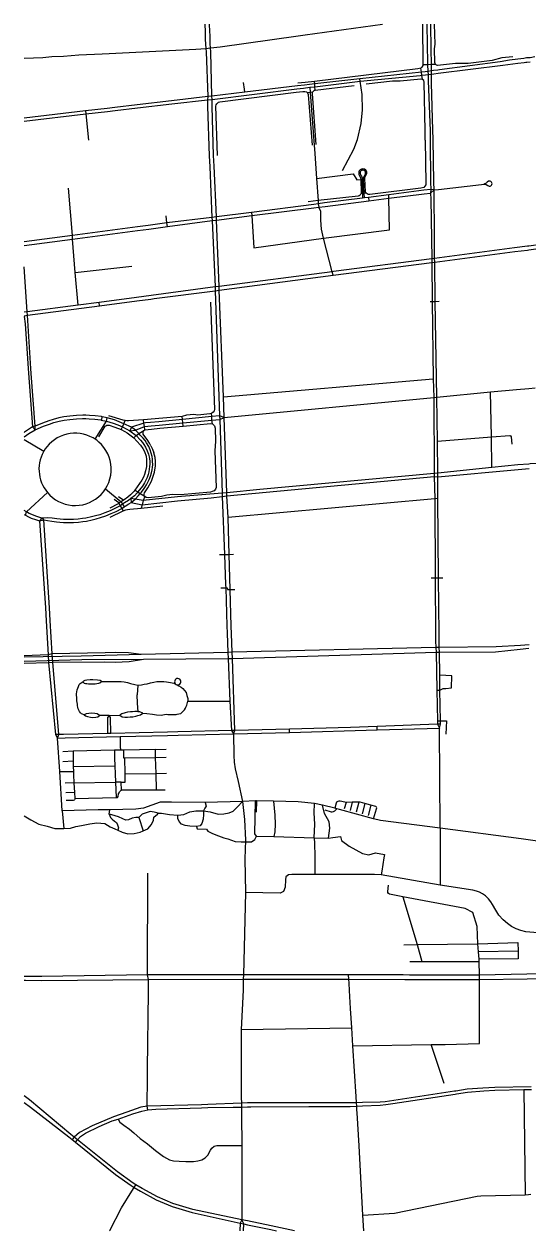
# Model space of a CAD drawing. Header units: inches. Extents: x 13438770 to 13446250, y 3670993 to 3675493.
# Drawn here: x 13438770 to 13440654, y 3670993 to 3675493 of the extents above; entities that cross this region are included whole.
import ezdxf

# ---------------------------------------------------------------- set-up
doc = ezdxf.new("R2010")
doc.units = ezdxf.units.IN
doc.header["$MEASUREMENT"] = 0

msp = doc.modelspace()

# ---------------------------------------------------------------- linework, layer by layer
for points in [[(13439444.3, 3675493.4), (13439445.3, 3675465.1), (13439445.9, 3675449.5), (13439446.3, 3675437.9), (13439446.7, 3675419.1)], [(13439464.6, 3675439.6), (13439464.1, 3675450.8), (13439463.6, 3675465.3), (13439462.4, 3675493.4)], [(13439818.8, 3675453.3), (13440108.2, 3675493.4)], [(13440256.6, 3675493.4), (13440258.7, 3675343.4), (13440257.8, 3675338.5), (13440254.6, 3675333.2), (13440250.6, 3675328.8), (13440239.8, 3675326.3), (13439854, 3675279.9), (13439819.1, 3675275.7)], [(13440273.4, 3675493.4), (13440274.7, 3675415.7)], [(13440289.3, 3675398.4), (13440287.9, 3675493.4)], [(13440594.2, 3675371.3), (13440553.4, 3675368.2), (13440517.2, 3675358), (13440427.1, 3675346.7), (13440380.8, 3675346.5), (13440313.3, 3675339.1), (13440308.9, 3675340.2), (13440305.6, 3675343.5), (13440304, 3675346.9), (13440303.7, 3675350.7), (13440301.8, 3675401.8), (13440304.5, 3675419), (13440302.2, 3675493.4)], [(13439086.9, 3675383.9), (13439410.6, 3675400.6), (13439448.1, 3675402.5), (13439466.2, 3675404.7), (13439501.6, 3675409.3), (13439792.5, 3675449.6)], [(13439446.7, 3675419.1), (13439448.1, 3675402.5), (13439449, 3675390.2), (13439455.2, 3675223.3)], [(13439465, 3675420.3), (13439464.6, 3675439.6)], [(13439471.3, 3675225.1), (13439467.2, 3675390.7), (13439466.2, 3675404.7), (13439465, 3675420.3)], [(13439792.5, 3675449.6), (13439818.8, 3675453.3)], [(13440274.7, 3675415.7), (13440275.5, 3675349.3), (13440275.5, 3675343.4), (13440277.4, 3675317.2)], [(13438769.9, 3675366.4), (13438840.2, 3675369.4), (13438873.8, 3675372.3), (13438917.1, 3675373.8), (13438974.4, 3675378.5), (13439061.1, 3675382.5)], [(13439061.1, 3675382.5), (13439086.9, 3675383.9)], [(13440290.2, 3675318.9), (13440290.1, 3675343.5), (13440289.3, 3675398.4)], [(13440676.4, 3675371), (13440658.7, 3675368.2), (13440645.2, 3675367.1), (13440634.9, 3675365.6)], [(13440257.2, 3675287), (13440254.7, 3675302.9), (13440252.9, 3675314.3), (13440250.6, 3675328.8)], [(13440258.7, 3675343.4), (13440264.8, 3675343.4), (13440275.5, 3675343.4), (13440290.1, 3675343.5), (13440298.2, 3675343.5), (13440305.6, 3675343.5)], [(13440278.4, 3675305.4), (13440290.4, 3675307), (13440299, 3675308.6), (13440316, 3675310.6), (13440557.5, 3675340.8), (13440612.6, 3675348.1)], [(13440612.6, 3675363), (13440582.3, 3675358.6), (13440547.1, 3675352.9), (13440320.2, 3675322.7), (13440314.3, 3675322.2), (13440298.6, 3675320.1), (13440290.2, 3675318.9)], [(13440634.9, 3675365.6), (13440612.6, 3675363)], [(13440612.6, 3675348.1), (13440637.2, 3675350.4)], [(13440637.2, 3675350.4), (13440642.8, 3675351.2), (13440647, 3675352), (13440658.6, 3675353.3)], [(13439813.5, 3675254.5), (13439836.8, 3675257.7), (13439855.8, 3675260), (13440024.3, 3675280.3), (13440248.7, 3675302.3), (13440254.7, 3675302.9), (13440268.2, 3675304.3), (13440278.4, 3675305.4)], [(13440290.2, 3675318.9), (13440277.4, 3675317.2), (13440266.9, 3675316.1), (13440252.9, 3675314.3), (13440023, 3675290), (13439854.9, 3675270.4), (13439835.3, 3675268.1), (13439816.3, 3675265.9)], [(13439857, 3675247), (13439855.8, 3675260), (13439854.9, 3675270.4), (13439854, 3675279.9)], [(13440013.9, 3675063.6), (13440028.5, 3675122.9), (13440033.3, 3675173.7), (13440032.1, 3675231), (13440024.3, 3675280.3), (13440023, 3675290)], [(13440267.1, 3675095.4), (13440263.6, 3675277.3), (13440261.6, 3675283.7), (13440257.2, 3675287), (13440250.7, 3675287.9), (13440173.9, 3675280.1), (13440144.9, 3675280.7), (13440047.4, 3675269.2)], [(13440277.4, 3675317.2), (13440278.4, 3675305.4)], [(13440278.4, 3675305.4), (13440278.9, 3675282), (13440285.2, 3675096.1)], [(13440296.2, 3675097.6), (13440291.1, 3675273.7), (13440290.8, 3675282.5), (13440290.4, 3675307), (13440290.2, 3675318.9)], [(13439594, 3675239.2), (13439471.3, 3675225.1)], [(13439471.6, 3675212.8), (13439787.5, 3675251.5)], [(13439491.9, 3675003.2), (13439486.2, 3675186.9), (13439487.5, 3675192.7), (13439489.8, 3675196.3), (13439492.8, 3675199.6), (13439496.1, 3675202.2), (13439500.3, 3675203.8), (13439785.2, 3675239.3)], [(13439594, 3675239.2), (13439592.4, 3675251.1), (13439589.3, 3675275.9)], [(13439790, 3675263.2), (13439594, 3675239.2)], [(13439785.2, 3675239.3), (13439810.4, 3675241.8)], [(13439787.5, 3675251.5), (13439813.5, 3675254.5)], [(13439816.3, 3675265.9), (13439790, 3675263.2)], [(13439819.1, 3675275.7), (13439792.2, 3675272.9)], [(13439810.4, 3675241.8), (13439818.2, 3675242), (13439824, 3675240.3), (13439827.7, 3675237.3), (13439830.3, 3675230.8), (13439844.9, 3675042.4)], [(13439846.6, 3675239.1), (13439838.2, 3675238.3), (13439827.7, 3675237.3)], [(13439836.8, 3675257.7), (13439838.2, 3675238.3), (13439852.6, 3675042.5)], [(13439860.6, 3675043.9), (13439845.9, 3675233.9), (13439846.6, 3675239.1), (13439849.7, 3675243.9), (13439854.2, 3675246.7), (13439857, 3675247), (13440002.1, 3675264)], [(13439455.2, 3675223.3), (13439320.2, 3675207), (13439191.5, 3675192.3), (13439108.6, 3675182.8)], [(13439109.6, 3675171.2), (13439192.7, 3675181.2), (13439321.5, 3675196), (13439454.1, 3675211.1)], [(13439455.2, 3675223.3), (13439454.1, 3675211.1)], [(13439454.1, 3675211.1), (13439471.6, 3675212.8)], [(13439454.1, 3675211.1), (13439454.9, 3675186.5), (13439461, 3675002.2)], [(13439471.3, 3675225.1), (13439455.2, 3675223.3)], [(13439471.6, 3675212.8), (13439471.3, 3675225.1)], [(13439477.3, 3675003.3), (13439472.3, 3675186.4), (13439471.6, 3675212.8)], [(13439080.4, 3675179.2), (13438998.5, 3675170), (13438770, 3675143.1)], [(13438770, 3675131.8), (13438999.8, 3675159), (13439081.6, 3675167.6)], [(13438998.5, 3675170), (13438999.8, 3675159), (13439010.2, 3675060.7)], [(13439108.6, 3675182.8), (13439080.4, 3675179.2)], [(13439081.6, 3675167.6), (13439109.6, 3675171.2)], [(13440297, 3675064.3), (13440296.2, 3675097.6)], [(13440267.4, 3675060.7), (13440269.7, 3674899.5), (13440269.5, 3674894.2), (13440266.3, 3674888.8), (13440262.3, 3674884.5), (13440251.4, 3674881.9), (13440060.6, 3674857.7), (13440054.1, 3674858.4), (13440050, 3674860.2), (13440046.5, 3674863.6), (13440043.9, 3674868.2), (13440041.5, 3674918.3), (13440042.4, 3674922.8), (13440047.4, 3674931.6), (13440049, 3674936.5), (13440049.2, 3674941.8), (13440048.5, 3674945.1), (13440045.7, 3674949.2), (13440040.1, 3674952.5), (13440035, 3674953.4), (13440029.6, 3674952.8), (13440024.6, 3674950.2), (13440021.2, 3674946.7), (13440019.4, 3674942.8), (13440019, 3674938), (13440019.7, 3674932.4), (13440021.9, 3674928.2), (13440024.6, 3674924.3), (13440025.7, 3674920.3), (13440026.8, 3674914), (13440028.5, 3674865.5), (13440027.3, 3674861), (13440024.3, 3674856.1), (13440021, 3674853.6), (13440017.2, 3674852.4), (13439867.3, 3674835.7), (13439830.7, 3674831.3)], [(13440000.2, 3675027.6), (13440013.9, 3675063.6)], [(13440267.4, 3675060.7), (13440267.1, 3675095.4)], [(13440285.2, 3675096.1), (13440285.5, 3675063.1)], [(13440285.5, 3675063.1), (13440287.2, 3674903.6), (13440287.9, 3674876.6), (13440287.5, 3674863.1), (13440288, 3674841.2), (13440291.5, 3674617.9)], [(13440302.6, 3674605.8), (13440302.5, 3674619.4), (13440301.4, 3674729.1), (13440300.5, 3674842.8), (13440300.3, 3674874.9), (13440299.7, 3674903.8), (13440297, 3675064.3)], [(13439852.6, 3675042.5), (13439854.8, 3675010.6)], [(13439854.8, 3675010.6), (13439861.7, 3674917.3), (13439867.3, 3674835.7), (13439868.2, 3674823.6), (13439869.7, 3674810.5)], [(13439959, 3674947.3), (13440000.2, 3675027.6)], [(13439461, 3675002.2), (13439463, 3674961)], [(13439479.2, 3674964), (13439477.3, 3675003.3)], [(13439543.4, 3673248.1), (13439539.3, 3673384.9), (13439535.4, 3673516.2), (13439531.3, 3673653.1), (13439526.7, 3673733.8), (13439526.3, 3673745.9), (13439516.9, 3674026.7), (13439514.2, 3674103.2), (13439497.5, 3674501.3), (13439497.5, 3674515.3), (13439488.4, 3674762.8), (13439488.2, 3674774.9), (13439479.2, 3674964)], [(13439463, 3674961), (13439471.1, 3674772.7), (13439471.8, 3674760.5), (13439482.7, 3674513.7), (13439483.3, 3674499.4), (13439499.6, 3674032.7), (13439500, 3674019.3)], [(13439861.7, 3674917.3), (13439998.2, 3674935.4), (13440011.4, 3674912.5), (13440026.8, 3674914), (13440032.1, 3674914.5)], [(13440040.6, 3674845.4), (13440039.7, 3674862.6), (13440037.3, 3674915.1), (13440037.3, 3674920.4), (13440038.1, 3674923.4), (13440039.7, 3674926.2), (13440041.6, 3674929.3), (13440043.3, 3674932.3), (13440044.4, 3674935), (13440044.7, 3674937.5), (13440044.6, 3674939.5), (13440044.3, 3674941.5), (13440043.7, 3674943.3), (13440042.7, 3674945.1), (13440041.3, 3674946.6), (13440039.5, 3674947.7), (13440037.5, 3674948.4), (13440035.2, 3674948.6), (13440032.4, 3674948.5), (13440030.2, 3674948.1), (13440028.5, 3674947.2), (13440026.8, 3674945.6), (13440025.3, 3674943.9), (13440024.3, 3674941.8), (13440023.9, 3674939.4), (13440024.1, 3674936.8), (13440024.6, 3674934.7), (13440025.9, 3674932.4), (13440027.7, 3674929.6), (13440029.5, 3674926.5), (13440031, 3674923.8), (13440031.9, 3674920.1), (13440032.1, 3674914.5), (13440033.6, 3674861.8), (13440033.7, 3674844.5)], [(13438971.4, 3674445.4), (13438960, 3674567.3), (13438950.9, 3674691.7), (13438950, 3674705.4), (13438936.2, 3674881.5)], [(13440300.3, 3674874.9), (13440287.9, 3674876.6), (13440261.8, 3674874), (13440132, 3674856.9), (13440055, 3674847.2), (13440040.6, 3674845.4), (13440033.7, 3674844.5), (13439891.2, 3674826.5), (13439868.2, 3674823.6), (13439851.2, 3674821.3), (13439619.3, 3674791.1), (13439488.2, 3674774.9)], [(13439488.4, 3674762.8), (13439620.2, 3674779.2), (13439851.6, 3674808.2), (13439869.7, 3674810.5), (13439893.3, 3674813.5), (13440056.8, 3674834.5), (13440132, 3674844.2), (13440263.1, 3674860.1), (13440287.5, 3674863.1), (13440300.3, 3674874.9)], [(13440300.3, 3674874.9), (13440316.8, 3674876.8), (13440477.9, 3674895.1), (13440486.7, 3674896.1)], [(13440486.7, 3674896.1), (13440495.2, 3674895.2), (13440501.5, 3674891.1), (13440506.3, 3674889), (13440509.5, 3674889.3), (13440512.4, 3674890.5), (13440514.8, 3674892.6), (13440516.4, 3674895.4), (13440516.9, 3674898.6), (13440516.4, 3674901.7), (13440514.9, 3674904.5), (13440512.6, 3674906.7), (13440509.8, 3674908), (13440506.6, 3674908.3), (13440503.6, 3674907.5), (13440498.7, 3674904), (13440494.4, 3674900), (13440486.7, 3674896.1)], [(13439619.3, 3674791.1), (13439620.2, 3674779.2), (13439627.5, 3674659.8), (13439887.1, 3674694.7), (13440134.2, 3674725.8), (13440132, 3674844.2), (13440132, 3674856.9)], [(13440046.5, 3674863.6), (13440039.7, 3674862.6), (13440033.6, 3674861.8), (13440027.3, 3674861)], [(13440055, 3674847.2), (13440056.8, 3674834.5)], [(13439923.2, 3674557.2), (13439919.8, 3674570.3), (13439887.1, 3674694.7), (13439879.9, 3674729), (13439877.8, 3674761.8), (13439878, 3674795.1), (13439869.7, 3674810.5)], [(13439193.1, 3674737.9), (13438950, 3674705.4), (13438770, 3674681.3)], [(13439232.9, 3674743), (13439193.1, 3674737.9)], [(13439488.2, 3674774.9), (13439471.1, 3674772.7), (13439303.3, 3674751.9), (13439232.9, 3674743)], [(13439235.1, 3674729.2), (13439304.8, 3674738.2), (13439471.8, 3674760.5), (13439488.4, 3674762.8)], [(13439304.8, 3674738.2), (13439303.3, 3674751.9), (13439300.3, 3674778.1)], [(13438770, 3674667.3), (13438950.9, 3674691.7), (13439193.7, 3674723.8)], [(13439193.7, 3674723.8), (13439235.1, 3674729.2)], [(13441133.6, 3674723.1), (13441123, 3674721.9), (13441105.2, 3674719.8), (13440853.8, 3674689.7), (13440715.7, 3674673.2), (13440688.1, 3674670), (13440671.1, 3674667.6), (13440653.6, 3674665.3), (13440649.1, 3674664.8)], [(13440649.5, 3674651), (13440654.3, 3674651.9), (13440671.3, 3674654.2), (13440688.4, 3674656.6), (13440715.9, 3674659.8), (13440854.9, 3674676.4), (13441098.1, 3674705.4), (13441105.6, 3674706.3), (13441124.3, 3674708.5), (13441133.7, 3674709.7), (13441146.5, 3674711.2)], [(13440600.5, 3674659.3), (13440302.5, 3674619.4), (13440291.5, 3674617.9)], [(13440649.1, 3674664.8), (13440600.5, 3674659.3)], [(13440601.4, 3674645.8), (13440649.5, 3674651)], [(13439243.4, 3674468.3), (13439255, 3674469.8), (13439483.3, 3674499.4), (13439497.5, 3674501.3), (13439923.2, 3674557.2), (13440291.9, 3674604.6), (13440302.6, 3674605.8)], [(13440291.5, 3674617.9), (13439924.4, 3674570.9), (13439919.8, 3674570.3), (13439497.5, 3674515.3), (13439482.7, 3674513.7), (13439243.7, 3674481.4)], [(13440291.5, 3674617.9), (13440291.9, 3674604.6), (13440293.7, 3674459), (13440297.1, 3674170.9), (13440298.9, 3674100.8)], [(13440302.6, 3674605.8), (13440601.4, 3674645.8)], [(13440310.9, 3674101.9), (13440305, 3674459.5), (13440302.6, 3674605.8)], [(13438795.6, 3674208.6), (13438783, 3674407.6), (13438781.8, 3674420.8), (13438770, 3674588.2)], [(13438960, 3674567.3), (13439171.5, 3674590.7)], [(13439189.1, 3674474.3), (13439049.9, 3674455.8), (13438971.4, 3674445.4), (13438781.8, 3674420.8), (13438770, 3674419)], [(13439243.7, 3674481.4), (13439189.1, 3674474.3)], [(13439190.9, 3674461.4), (13439243.4, 3674468.3)], [(13438770, 3674405.5), (13438783, 3674407.6), (13439051.7, 3674443.1), (13439190.9, 3674461.4)], [(13439051.7, 3674443.1), (13439049.9, 3674455.8)], [(13439465.9, 3674456.1), (13439480.7, 3674056.4), (13439479.3, 3674051.1), (13439475.2, 3674045.8), (13439469, 3674041.9), (13439463.5, 3674040.2), (13439418.1, 3674035.3), (13439404.1, 3674037.6), (13439376.1, 3674035.1), (13439359.5, 3674030.6), (13439215.8, 3674018.2), (13439160.1, 3674014.2), (13439153.5, 3674014.2), (13439146.9, 3674015.5), (13439140.2, 3674017.1), (13439085.6, 3674032.6)], [(13440285.3, 3674458.6), (13440293.7, 3674459), (13440305, 3674459.5), (13440319.8, 3674460.2)], [(13438770, 3674402.6), (13438773.9, 3674376.2), (13438784.8, 3674208.7)], [(13438784.8, 3674208.7), (13438786.2, 3674192.1)], [(13438796.6, 3674190.9), (13438795.6, 3674208.6)], [(13438786.2, 3674192.1), (13438800.8, 3673991.5)], [(13438811.7, 3673994.7), (13438796.6, 3674190.9)], [(13439514.2, 3674103.2), (13440297.1, 3674170.9)], [(13440310.9, 3674101.9), (13440510.8, 3674121.6), (13440607.7, 3674130.3)], [(13440515.7, 3673839.6), (13440514.5, 3673954.7), (13440510.8, 3674121.6)], [(13440607.7, 3674130.3), (13440653.7, 3674134.7)], [(13440653.7, 3674134.7), (13440678, 3674136.6)], [(13439516.9, 3674026.7), (13440298.9, 3674100.8)], [(13440298.9, 3674100.8), (13440310.9, 3674101.9)], [(13440298.9, 3674100.8), (13440300.3, 3673817.9), (13440300.3, 3673807)], [(13440314, 3673819.4), (13440313.3, 3673937.8), (13440310.9, 3674101.9)], [(13438811.4, 3673980.1), (13438842.1, 3673993.9), (13438864.6, 3674001.9), (13438881.3, 3674007.3), (13438901.1, 3674012.4), (13438919.5, 3674016.4), (13438941, 3674019.5), (13438965.3, 3674021.7), (13438988.5, 3674022.8), (13439000.2, 3674022.7), (13439012.5, 3674022), (13439033.7, 3674020.2), (13439056.1, 3674017.4), (13439058, 3674017), (13439077, 3674012.8), (13439102.5, 3674005.2), (13439120.4, 3673998.8), (13439128.8, 3673995.2), (13439136.7, 3673991.8), (13439164.8, 3673976.3)], [(13439170.7, 3673990.2), (13439141.7, 3674003.2), (13439134, 3674006.7), (13439125.3, 3674010.6), (13439106.8, 3674017.2), (13439080.3, 3674025.1), (13439061, 3674029.4), (13439058.8, 3674029.9), (13439035.6, 3674032.7), (13439013.9, 3674034.5), (13439000.9, 3674035.4), (13438989.2, 3674035.4), (13438965.3, 3674034.2), (13438940.5, 3674032), (13438918.3, 3674028.8), (13438899.3, 3674024.7), (13438879, 3674019.4), (13438861.8, 3674013.9), (13438838.8, 3674005.7), (13438811.7, 3673994.7)], [(13439034.7, 3673946), (13439077, 3674012.8), (13439080.3, 3674025.1)], [(13439061, 3674029.4), (13439058, 3674017)], [(13439220.1, 3673980.5), (13439218.8, 3673992.3), (13439217.3, 3674005.8), (13439215.8, 3674018.2)], [(13439516.9, 3674026.7), (13439499.6, 3674032.7), (13439470.1, 3674029.7), (13439360.9, 3674018.9), (13439272.7, 3674010.1)], [(13439274.7, 3673997.7), (13439362.5, 3674006.1), (13439471.3, 3674016.3), (13439500, 3674019.3)], [(13439363.6, 3673994.2), (13439362.5, 3674006.1), (13439360.9, 3674018.9), (13439359.5, 3674030.6)], [(13439472.6, 3674002.8), (13439471.3, 3674016.3), (13439470.1, 3674029.7), (13439469, 3674041.9)], [(13439500, 3674019.3), (13439516.9, 3674026.7)], [(13439500, 3674019.3), (13439508.9, 3673744.7), (13439509.6, 3673731.5), (13439517.8, 3673516.1), (13439522.1, 3673402.2), (13439522.4, 3673391.7), (13439526.3, 3673250)], [(13438800.8, 3673991.5), (13438786, 3673981.7), (13438771.3, 3673971.7), (13438770, 3673970.7)], [(13438770, 3673955), (13438787.3, 3673966.8), (13438811.4, 3673980.1)], [(13438811.7, 3673994.7), (13438800.8, 3673991.5)], [(13438800.8, 3673991.5), (13438811.4, 3673980.1)], [(13438811.4, 3673980.1), (13438811.7, 3673994.7)], [(13439048.7, 3673954.1), (13439072.4, 3673993.6), (13439075.3, 3673995.8), (13439078.6, 3673997.5), (13439082.9, 3673998.2), (13439087.6, 3673997.6), (13439108.7, 3673990.2), (13439131.7, 3673981.4), (13439146.2, 3673973.8), (13439154.5, 3673968.8), (13439164, 3673962), (13439179.2, 3673950.5), (13439190.6, 3673938.6), (13439203.9, 3673923.5), (13439213, 3673911.1)], [(13439131.7, 3673981.4), (13439136.7, 3673991.8), (13439141.7, 3674003.2), (13439146.9, 3674015.5)], [(13439164.8, 3673976.3), (13439186.3, 3673979.4), (13439218.8, 3673992.3), (13439244, 3673995)], [(13439170.7, 3673990.2), (13439164.8, 3673976.3)], [(13439164.8, 3673976.3), (13439188.4, 3673959.5), (13439204.7, 3673942.2), (13439211.7, 3673933.3), (13439216.9, 3673925.7), (13439223, 3673915.8)], [(13439242.1, 3674007.4), (13439223.3, 3674006.1), (13439217.3, 3674005.8), (13439170.7, 3673990.2)], [(13439235.2, 3673918.8), (13439227.4, 3673932), (13439221.8, 3673940.2), (13439214.3, 3673949.7), (13439203.8, 3673961.2), (13439198.7, 3673966.3), (13439194.1, 3673970.8), (13439186.3, 3673979.4), (13439170.7, 3673990.2)], [(13439179.2, 3673950.5), (13439188.4, 3673959.5), (13439198.7, 3673966.3), (13439216.5, 3673977.8)], [(13439243, 3673921.2), (13439238.2, 3673931.1), (13439229.2, 3673944.7), (13439216.9, 3673960.1), (13439214.9, 3673964.7), (13439214.1, 3673969.2), (13439214.8, 3673974.1), (13439216.5, 3673977.8), (13439220.1, 3673980.5), (13439245.6, 3673983.5)], [(13439276.7, 3673986.2), (13439363.6, 3673994.2), (13439466.1, 3674003.6), (13439472.6, 3674002.8), (13439477.2, 3673998.9), (13439480.1, 3673994.9), (13439482.9, 3673986.5), (13439485, 3673937.7), (13439482.2, 3673902.8), (13439486.6, 3673765.3), (13439484.3, 3673758.7), (13439479.5, 3673753.2), (13439472.5, 3673750.5), (13439465.4, 3673748.6), (13439353.9, 3673738.4), (13439325.4, 3673738.9), (13439303.3, 3673737), (13439282.9, 3673731.8), (13439233.2, 3673726.6), (13439225.8, 3673727.7), (13439220.2, 3673731.6), (13439218.3, 3673734.6), (13439217.9, 3673740.6), (13439218.9, 3673746), (13439232.2, 3673764.3), (13439245.9, 3673789.2), (13439257.1, 3673822.7), (13439260, 3673846.3), (13439261, 3673863.5), (13439259.4, 3673876.9), (13439253.9, 3673895.3)], [(13439272.7, 3674010.1), (13439242.1, 3674007.4)], [(13439244, 3673995), (13439274.7, 3673997.7)], [(13439245.6, 3673983.5), (13439276.7, 3673986.2)], [(13438770, 3673944.5), (13438843.1, 3673900.6)], [(13438843.1, 3673900.6), (13438837.4, 3673888.4), (13438833.3, 3673878.4), (13438830.1, 3673868.1), (13438827.7, 3673857.6), (13438826.2, 3673846.9), (13438825.5, 3673836.1), (13438825.7, 3673825.3), (13438826.8, 3673814.6), (13438828.7, 3673803.9), (13438831.4, 3673793.5), (13438835, 3673783.3), (13438839.4, 3673773.4), (13438844.6, 3673763.9), (13438850.5, 3673754.9), (13438857.1, 3673746.4), (13438866.1, 3673736.6), (13438876, 3673727.8), (13438886.8, 3673720), (13438898.3, 3673713.4), (13438910.3, 3673707.8), (13438922.9, 3673703.5), (13438935.8, 3673700.5), (13438949, 3673698.7), (13438962.2, 3673698.2), (13438975.5, 3673699.1), (13438988.6, 3673701.2), (13439001.4, 3673704.6), (13439013.8, 3673709.3), (13439025.8, 3673715.2), (13439037, 3673722.2), (13439047.6, 3673730.2), (13439057.3, 3673739.3), (13439066, 3673749.3), (13439073.7, 3673760.1), (13439080.6, 3673772), (13439086.2, 3673784.6), (13439090.4, 3673797.7), (13439093.4, 3673811.1), (13439094.9, 3673824.7), (13439095.1, 3673838.5), (13439093.8, 3673852.2), (13439091.2, 3673865.7), (13439087.2, 3673878.8), (13439081.9, 3673891.5), (13439075.3, 3673903.6), (13439067.5, 3673914.9), (13439058.6, 3673925.4), (13439048.7, 3673934.9), (13439042.4, 3673940.4), (13439034.7, 3673946), (13439027.2, 3673950.2), (13439015.9, 3673956), (13439004.1, 3673960.6), (13438991.9, 3673964.2), (13438979.4, 3673966.6), (13438966.8, 3673967.8), (13438954.1, 3673967.8), (13438941.5, 3673966.6), (13438929, 3673964.2), (13438916.8, 3673960.7), (13438905, 3673956), (13438893.7, 3673950.3), (13438883, 3673943.5), (13438872.9, 3673935.8), (13438863.7, 3673927.1), (13438855.3, 3673917.6), (13438848.8, 3673909.1), (13438843.1, 3673900.6)], [(13440313.3, 3673937.8), (13440514.5, 3673954.7), (13440582.8, 3673959.4), (13440585.8, 3673958.5), (13440588.5, 3673954.7), (13440591.1, 3673926.9)], [(13439225, 3673882), (13439226.5, 3673869.7), (13439227.2, 3673856.9), (13439226.7, 3673843.4), (13439223.1, 3673827.9), (13439219.9, 3673814.5), (13439215.7, 3673803.5), (13439210, 3673793.4), (13439183.5, 3673755.7), (13439180.7, 3673752), (13439177.3, 3673748.4), (13439172.5, 3673743.6), (13439167.4, 3673738.3), (13439157.6, 3673729.6)], [(13439234.5, 3673889.6), (13439236.9, 3673879.3), (13439238.3, 3673871.9), (13439238.9, 3673863.9), (13439239, 3673853), (13439238.4, 3673843.2), (13439237.3, 3673834.3), (13439235.3, 3673824.2), (13439232.9, 3673813.6), (13439229.1, 3673802.7), (13439224.9, 3673792.9), (13439219.6, 3673783), (13439212, 3673770.7), (13439194.7, 3673748.7), (13439191.4, 3673745.4), (13439181.7, 3673734.9), (13439168.3, 3673724.4)], [(13439169.9, 3673710), (13439184.7, 3673721.8), (13439196.8, 3673735.5), (13439203.8, 3673742.8), (13439207.8, 3673747.6), (13439218.5, 3673762.1), (13439226.5, 3673775.1), (13439232.1, 3673785.5), (13439236.8, 3673795.7), (13439241.8, 3673808.2), (13439245.7, 3673820.4), (13439247.6, 3673831.7), (13439249.2, 3673841), (13439249.9, 3673850.3), (13439249.7, 3673863.9), (13439249.6, 3673871.1), (13439248.1, 3673880.7), (13439244.8, 3673893.7)], [(13439213, 3673911.1), (13439219.1, 3673899.3), (13439225, 3673882)], [(13439223, 3673915.8), (13439229.4, 3673902.1), (13439234.5, 3673889.6)], [(13439244.8, 3673893.7), (13439240.5, 3673906.3), (13439235.2, 3673918.8)], [(13439243, 3673921.2), (13439249, 3673908.3), (13439253.9, 3673895.3)], [(13441161.3, 3673899.4), (13441148.9, 3673897.9), (13441121.9, 3673895.4), (13440724.1, 3673859.2), (13440699.1, 3673857.1), (13440682.3, 3673855.2), (13440659.3, 3673853.1), (13440654.1, 3673852.6)], [(13440613.1, 3673849.4), (13440515.7, 3673839.6), (13440314, 3673819.4)], [(13440654.1, 3673852.6), (13440613.1, 3673849.4)], [(13440314, 3673819.4), (13440300.3, 3673817.9), (13439649.4, 3673757.6), (13439526.3, 3673745.9), (13439508.9, 3673744.7), (13439342.3, 3673730.8), (13439214.6, 3673716.6), (13439184.7, 3673721.8), (13439168.3, 3673724.4)], [(13439526.7, 3673733.8), (13440300.3, 3673807)], [(13440300.3, 3673807), (13440314.6, 3673805.4), (13440613.9, 3673832.8)], [(13440300.3, 3673807), (13440303, 3673723.1), (13440304.6, 3673428.5), (13440305.7, 3673219.6)], [(13440319.1, 3673219.7), (13440317, 3673428.4), (13440314.1, 3673724.1), (13440314.6, 3673805.4), (13440314, 3673819.4)], [(13440613.9, 3673832.8), (13440655.2, 3673835.9)], [(13438775.6, 3673662), (13438778.9, 3673674.3), (13438857.1, 3673746.4)], [(13439073.7, 3673760.1), (13439131.7, 3673712.3), (13439137.8, 3673702.7), (13439143.5, 3673692.9)], [(13439183.5, 3673755.7), (13439194.7, 3673748.7), (13439203.8, 3673742.8), (13439218.3, 3673734.6)], [(13439145.3, 3673707.7), (13439137.8, 3673702.7), (13439129, 3673697.1), (13439108.6, 3673686.6), (13439091, 3673678.8), (13439071.6, 3673670.7), (13439052.1, 3673663.8), (13439036.2, 3673659.3), (13439021.8, 3673655.6), (13439000.7, 3673651.5), (13438988, 3673649.4), (13438971.6, 3673647.5), (13438954.1, 3673646.3), (13438934.6, 3673645.8), (13438917.4, 3673646.4), (13438904.1, 3673647.4), (13438892.3, 3673648.4), (13438874.9, 3673650.7), (13438858.5, 3673652.9), (13438836.5, 3673651.3)], [(13439106.7, 3673722.3), (13439123.1, 3673710.1), (13439123.6, 3673707), (13439122.6, 3673705.6), (13439120.9, 3673704.3), (13439090.2, 3673688.3)], [(13439143.3, 3673719.6), (13439142, 3673718.9), (13439140.5, 3673718.7), (13439138, 3673719.4), (13439121.8, 3673730.6)], [(13439140.5, 3673718.7), (13439131.7, 3673712.3), (13439123.6, 3673707)], [(13439123.6, 3673707), (13439129, 3673697.1), (13439134.4, 3673687.2), (13439139.6, 3673677.9)], [(13439157.6, 3673729.6), (13439143.3, 3673719.6)], [(13439159.7, 3673717.4), (13439145.3, 3673707.7)], [(13439147.6, 3673695.4), (13439161.5, 3673704.2)], [(13439168.3, 3673724.4), (13439159.7, 3673717.4)], [(13439161.5, 3673704.2), (13439169.9, 3673710)], [(13439168.3, 3673724.4), (13439169.9, 3673710)], [(13439169.9, 3673710), (13439210.2, 3673701.4), (13439342.8, 3673715.4), (13439468.6, 3673727.5), (13439509.6, 3673731.5), (13439526.7, 3673733.8)], [(13439220.2, 3673731.6), (13439214.6, 3673716.6), (13439210.2, 3673701.4), (13439206.4, 3673688.4)], [(13440314.1, 3673724.1), (13440303, 3673723.1), (13439531.3, 3673653.1)], [(13438836.5, 3673651.3), (13438813.9, 3673658.9), (13438799.1, 3673664.5), (13438789, 3673669), (13438778.9, 3673674.3), (13438770, 3673679.1)], [(13438770, 3673665), (13438775.6, 3673662), (13438786.1, 3673656.5), (13438796.8, 3673651.7), (13438812.1, 3673645.9), (13438827.8, 3673640.8)], [(13438827.8, 3673640.8), (13438843.7, 3673644.3), (13438856.8, 3673641.9), (13438873.4, 3673639.7), (13438891, 3673637.4), (13438903.2, 3673636.3), (13438916.8, 3673635.3), (13438934.5, 3673634.6), (13438954.6, 3673635.2), (13438972.6, 3673636.4), (13438989.5, 3673638.4), (13439002.7, 3673640.5), (13439024.2, 3673644.7), (13439039.1, 3673648.5), (13439055.5, 3673653.2), (13439075.6, 3673660.3), (13439095.4, 3673668.5), (13439113.4, 3673676.5), (13439134.4, 3673687.2), (13439143.5, 3673692.9), (13439147.6, 3673695.4)], [(13439091.1, 3673655.3), (13439139.6, 3673677.9), (13439149.8, 3673681.8)], [(13439149.8, 3673681.8), (13439155.4, 3673683.4), (13439164.3, 3673684.4)], [(13439164.3, 3673684.4), (13439206.4, 3673688.4), (13439288.2, 3673696.8)], [(13438836.5, 3673651.3), (13438827.8, 3673640.8)], [(13438827.8, 3673640.8), (13438850, 3673317.1)], [(13438864.2, 3673316.4), (13438843.7, 3673644.3), (13438836.5, 3673651.3)], [(13439499.1, 3673515.9), (13439517.8, 3673516.1), (13439535.4, 3673516.2), (13439552.1, 3673516.3)], [(13439504.3, 3673391.4), (13439522.4, 3673391.7), (13439528.5, 3673391.8), (13439528.6, 3673384.7), (13439539.3, 3673384.9), (13439556.7, 3673385.2)], [(13440289.1, 3673428.6), (13440304.6, 3673428.5), (13440317, 3673428.4), (13440332.9, 3673428.3)], [(13438850, 3673317.1), (13438852.9, 3673268.8)], [(13438866.8, 3673269.5), (13438864.2, 3673316.4)], [(13438852.9, 3673268.8), (13438860.1, 3673141.1)], [(13438876.8, 3673113.6), (13438874.6, 3673145), (13438866.8, 3673269.5)], [(13439526.3, 3673250), (13439527.5, 3673222.2)], [(13439527.5, 3673222.2), (13439530.1, 3673150.5)], [(13439544.1, 3673219.9), (13439543.4, 3673248.1)], [(13439546.5, 3673151), (13439544.1, 3673219.9)], [(13440305.7, 3673219.6), (13440306, 3673193.1)], [(13440319.7, 3673193.5), (13440319.1, 3673219.7)], [(13439531.3, 3673127.6), (13439547.7, 3673127.8), (13440307.7, 3673151.9), (13440320.1, 3673152), (13440529.2, 3673153), (13440621.6, 3673163.2)], [(13440622.7, 3673176.2), (13440532.4, 3673171.7), (13440319.8, 3673169), (13440307.2, 3673168.7), (13439546.5, 3673151)], [(13440306, 3673193.1), (13440307.2, 3673168.7), (13440307.7, 3673151.9)], [(13440320.1, 3673152), (13440319.8, 3673169), (13440319.7, 3673193.5)], [(13440621.6, 3673163.2), (13440654.6, 3673166.1)], [(13440654.8, 3673178.8), (13440622.7, 3673176.2)], [(13438860.1, 3673141.1), (13438770, 3673138.1)], [(13438983.5, 3673136.4), (13438770, 3673132.8)], [(13438770, 3673117.8), (13438985.1, 3673124)], [(13439072.8, 3673149.5), (13438874.6, 3673145), (13438860.1, 3673141.1)], [(13438860.1, 3673141.1), (13438861.6, 3673113)], [(13439207, 3673142.8), (13438983.5, 3673136.4)], [(13438985.1, 3673124), (13439215.7, 3673125.5)], [(13439109.3, 3673150.1), (13439072.8, 3673149.5)], [(13439530.1, 3673150.5), (13439207, 3673142.8), (13439159.8, 3673149.3), (13439109.3, 3673150.1)], [(13439109.8, 3673114.5), (13439162.1, 3673116), (13439215.7, 3673125.5), (13439531.3, 3673127.6)], [(13439546.5, 3673151), (13439530.1, 3673150.5)], [(13439530.1, 3673150.5), (13439531.3, 3673127.6)], [(13439531.3, 3673127.6), (13439538.5, 3672968.2), (13439543.8, 3672859)], [(13439551.2, 3672846.4), (13439556.8, 3672859.1), (13439547.7, 3673127.8), (13439546.5, 3673151)], [(13440307.7, 3673151.9), (13440310.8, 3673009.6)], [(13440321.5, 3673065.3), (13440320.1, 3673152)], [(13438770, 3673110.4), (13438861.6, 3673113), (13438876.8, 3673113.6)], [(13438861.6, 3673113), (13438886.8, 3672843.9), (13438894.9, 3672831.1)], [(13438876.8, 3673113.6), (13439071.5, 3673115.2)], [(13438899.2, 3672844.2), (13438876.8, 3673113.6)], [(13439071.5, 3673115.2), (13439109.8, 3673114.5)], [(13438994.3, 3672918.2), (13438988.3, 3672920.8), (13438984.7, 3672921.7), (13438980.9, 3672924.6), (13438976.7, 3672929.6), (13438975.1, 3672932.5), (13438973.9, 3672935.4), (13438971.9, 3672940.6), (13438970.4, 3672946.2), (13438969.7, 3672950.7), (13438968.8, 3672957.2), (13438967.4, 3672963.5), (13438967.2, 3672970.1), (13438966.5, 3672977.7), (13438966.3, 3672983.3), (13438965.9, 3672989.2), (13438966.1, 3672996.4), (13438967, 3673003.8), (13438968.5, 3673011.2), (13438970.4, 3673017.3), (13438972.6, 3673023.1), (13438975.8, 3673030.5), (13438979.6, 3673034.6), (13438983.2, 3673037.5), (13438989.2, 3673041.3)], [(13438989.2, 3673041.3), (13438994.3, 3673036), (13438999, 3673034.6), (13439004.3, 3673034.3), (13439010.3, 3673033.7), (13439020.2, 3673033), (13439027.6, 3673033.3), (13439035.3, 3673033.6), (13439041.8, 3673034.4), (13439049.1, 3673035.2), (13439053.1, 3673037.2), (13439058.6, 3673041.6), (13439053.4, 3673045.2), (13439043.5, 3673046.6), (13439027, 3673047.6), (13439016.6, 3673048.1), (13439004.2, 3673047.3), (13438997.2, 3673045.5), (13438992.2, 3673042.8), (13438989.2, 3673041.3)], [(13439058.6, 3673041.6), (13439065.7, 3673041.8)], [(13439065.7, 3673041.8), (13439105.5, 3673042.2)], [(13439105.5, 3673042.2), (13439111.3, 3673042.4), (13439122.1, 3673042.4), (13439132.7, 3673042), (13439142.9, 3673040.3), (13439155.4, 3673038.2), (13439167.4, 3673034.8), (13439182.7, 3673030.2), (13439194.5, 3673028.7), (13439208.1, 3673029.9), (13439218.6, 3673031.6), (13439228.8, 3673032.7), (13439242.1, 3673036.7), (13439254.2, 3673039.1), (13439266, 3673041.8), (13439274.7, 3673042.4), (13439282.8, 3673042.4), (13439291.9, 3673042.2), (13439301, 3673041.2), (13439308.6, 3673039.7), (13439316.4, 3673038.8), (13439328.5, 3673036.1), (13439334.4, 3673033.6), (13439337.3, 3673031.1), (13439340.8, 3673029.6), (13439348.1, 3673025.9), (13439356.5, 3673021.2), (13439362.5, 3673015.8), (13439369.3, 3673008.1), (13439374.9, 3673001), (13439377.4, 3672990.4), (13439381.1, 3672979), (13439381.4, 3672968.7)], [(13439194.5, 3673028.7), (13439192.5, 3672992.9)], [(13439332.2, 3673044.7), (13439331.7, 3673040.9), (13439332.4, 3673037), (13439334.4, 3673033.6), (13439337.3, 3673031.1), (13439340.8, 3673029.6), (13439344.7, 3673029.4), (13439348.5, 3673030.4), (13439351.8, 3673032.6), (13439354.2, 3673035.8), (13439355.4, 3673039.5), (13439355.3, 3673043.4), (13439353.9, 3673047.1), (13439351.4, 3673050.2), (13439348.1, 3673052.3), (13439344.3, 3673053.1), (13439340.3, 3673052.7), (13439336.8, 3673051), (13439334, 3673048.3), (13439332.2, 3673044.7)], [(13440322.4, 3673010), (13440321.5, 3673065.3)], [(13440344, 3673016.4), (13440365.6, 3673018), (13440366.6, 3673063), (13440321.5, 3673065.3)], [(13439193, 3672961.7), (13439192.5, 3672992.9)], [(13440310.8, 3673009.6), (13440322.4, 3673010)], [(13440310.8, 3673009.6), (13440313.2, 3672895.2), (13440313.5, 3672882.6), (13440320.3, 3672868.5)], [(13440322.4, 3673010), (13440334.6, 3673016), (13440344, 3673016.4)], [(13440323.4, 3672952.2), (13440322.4, 3673010)], [(13439195.9, 3672928.7), (13439193, 3672961.7)], [(13439337.2, 3672919), (13439340.8, 3672919.6), (13439347.5, 3672921.1), (13439354.4, 3672923.2), (13439358.7, 3672926), (13439364.3, 3672931.2), (13439369.1, 3672936.8), (13439372.4, 3672943.1), (13439373.5, 3672946.7), (13439376.9, 3672954.1), (13439381.4, 3672968.7), (13439538.5, 3672968.2)], [(13440320.3, 3672868.5), (13440324.5, 3672883), (13440324.3, 3672895.3), (13440323.4, 3672952.2)], [(13439051.8, 3672915.8), (13439042.6, 3672921), (13439034.2, 3672923.1), (13439022.6, 3672924.4), (13439011, 3672923.2), (13439001.6, 3672922), (13438994.3, 3672918.2), (13438998.8, 3672914.2), (13439007.1, 3672911.6), (13439017.3, 3672909.1), (13439026.9, 3672908.3), (13439037.8, 3672908.7), (13439044.6, 3672910.6), (13439051.8, 3672915.8)], [(13439087.7, 3672915.4), (13439051.8, 3672915.8)], [(13439094.2, 3672848.6), (13439093, 3672908.1), (13439087.7, 3672915.4), (13439080.8, 3672907.6), (13439081.6, 3672848.3)], [(13439087.7, 3672915.4), (13439127.1, 3672916.1)], [(13439127.1, 3672916.1), (13439136.3, 3672910.7), (13439145.8, 3672909.5), (13439156.3, 3672909.3), (13439166.3, 3672909.7), (13439176.2, 3672910.4), (13439187.2, 3672912.7), (13439194.8, 3672914.8), (13439204.1, 3672917.6), (13439213.2, 3672923.5), (13439202.4, 3672928.7), (13439195.9, 3672928.7), (13439193.1, 3672929.8), (13439183.7, 3672930.2), (13439175, 3672929.5), (13439166.6, 3672928.7), (13439155.7, 3672927.7), (13439146.7, 3672925.4), (13439135, 3672921.5), (13439127.1, 3672916.1)], [(13439213.2, 3672923.5), (13439227.9, 3672922.5), (13439249.2, 3672919.9), (13439263.9, 3672917.3), (13439281.9, 3672916.5), (13439300.2, 3672919.6), (13439305.9, 3672919)], [(13439305.9, 3672919), (13439337.2, 3672919)], [(13440313.2, 3672895.2), (13440324.3, 3672895.3), (13440347.2, 3672895.4), (13440344.7, 3672845.3)], [(13439304.7, 3672853.4), (13439094.2, 3672848.6), (13439081.6, 3672848.3), (13438916.9, 3672844.6), (13438899.2, 3672844.2)], [(13439344.3, 3672854), (13439304.7, 3672853.4)], [(13439543.8, 3672859), (13439344.3, 3672854)], [(13439344.7, 3672842.1), (13439551.2, 3672846.4)], [(13440324.5, 3672883), (13440313.5, 3672882.6), (13440087.6, 3672874.2), (13439988.2, 3672870.5), (13439760.3, 3672864.5), (13439556.8, 3672859.1), (13439543.8, 3672859)], [(13439543.8, 3672859), (13439551.2, 3672846.4)], [(13439551.2, 3672846.4), (13439760.3, 3672852.4), (13440088.3, 3672861.9), (13440320.3, 3672868.5)], [(13439551.2, 3672846.4), (13439553.1, 3672766.6), (13439554.5, 3672741), (13439558.4, 3672715.9), (13439568.5, 3672668.6), (13439585.1, 3672594.6), (13439592.9, 3672526.8), (13439596.8, 3672450.6)], [(13439760.3, 3672852.4), (13439760.3, 3672864.5)], [(13440088.3, 3672861.9), (13440087.6, 3672874.2)], [(13440323.3, 3672495), (13440320.3, 3672868.5)], [(13438899.2, 3672844.2), (13438886.8, 3672843.9)], [(13438894.9, 3672831.1), (13438899.2, 3672844.2)], [(13438894.9, 3672831.1), (13438923.5, 3672831.8), (13439128.5, 3672836.9), (13439305, 3672841.2)], [(13438912.1, 3672560.3), (13438902.8, 3672705.8), (13438894.9, 3672831.1)], [(13439128.5, 3672836.9), (13439129.1, 3672799.9)], [(13439305, 3672841.2), (13439344.7, 3672842.1)], [(13438902.8, 3672705.8), (13438953.8, 3672706.6), (13438954.4, 3672694), (13438956, 3672663.8), (13438958, 3672627.5), (13438959.6, 3672605.1), (13439113.2, 3672609.1), (13439119, 3672609.3), (13439120.9, 3672613.1), (13439121.4, 3672615.9), (13439121.9, 3672620), (13439122.3, 3672622.8), (13439124.2, 3672627.3), (13439125.6, 3672630.2), (13439128.4, 3672633.3), (13439130.7, 3672635.4), (13439133.1, 3672636.7), (13439136.8, 3672637.6), (13439141.1, 3672638), (13439145.3, 3672638.1), (13439264.4, 3672638.2), (13439262.6, 3672699.3), (13439260.9, 3672759.1), (13439260.1, 3672788.5), (13439140.8, 3672786.2), (13439138.2, 3672786.2)], [(13438952.8, 3672782.7), (13438914, 3672780.1)], [(13439114.3, 3672785.9), (13439106.9, 3672785.6), (13438952.8, 3672782.7), (13438953.2, 3672755.8), (13438953.3, 3672744.8), (13438953.5, 3672725.1), (13438953.8, 3672706.6)], [(13439106.9, 3672785.6), (13439107.8, 3672756.5), (13439108.9, 3672727.5), (13439109.9, 3672698.1), (13439111.1, 3672666), (13439113.2, 3672609.1)], [(13439138.2, 3672786.2), (13439129.5, 3672786), (13439114.3, 3672785.9)], [(13439129.1, 3672799.9), (13439129.5, 3672786)], [(13439132, 3672666.3), (13439147.7, 3672666.9), (13439147, 3672697.1), (13439145.7, 3672757.2)], [(13439140.8, 3672786.2), (13439141.4, 3672757.3), (13439145.7, 3672757.2)], [(13439145.7, 3672757.2), (13439260.9, 3672759.1), (13439300.6, 3672759.9)], [(13439260.1, 3672788.5), (13439300.1, 3672789.8)], [(13438953.3, 3672744.8), (13438914.3, 3672742.8)], [(13438953.5, 3672725.1), (13439108.9, 3672727.5)], [(13439147, 3672697.1), (13439262.6, 3672699.3), (13439300.9, 3672700)], [(13438956, 3672663.8), (13438923.6, 3672662.8)], [(13438958, 3672627.5), (13438926.2, 3672627)], [(13438956, 3672663.8), (13439111.1, 3672666)], [(13439133.1, 3672636.7), (13439132, 3672666.3), (13439111.1, 3672666)], [(13439264.4, 3672638.2), (13439296.5, 3672638.3)], [(13439585.1, 3672594.6), (13439446.1, 3672591), (13439320.7, 3672592), (13439296.6, 3672592.5), (13439277.5, 3672592.1), (13439215.7, 3672569.8), (13439186.7, 3672566.1), (13439089.7, 3672563.9), (13439046.4, 3672562.9), (13438912.1, 3672560.3)], [(13438959.6, 3672605.1), (13438959.2, 3672602.9), (13438957.8, 3672600.8), (13438956.3, 3672599.3), (13438952.9, 3672598.6), (13438927.5, 3672597.9)], [(13439312.5, 3672546.5), (13439343.3, 3672543.2), (13439365.6, 3672546.1), (13439388.7, 3672555.8), (13439411, 3672560.2), (13439439.3, 3672559.4), (13439464.4, 3672555.8), (13439494, 3672547.7), (13439515.5, 3672548.1), (13439534.9, 3672551.7), (13439549.9, 3672559), (13439566.1, 3672574.8), (13439585.1, 3672594.6)], [(13439446.1, 3672591), (13439449.8, 3672577.7), (13439444.6, 3672569.2), (13439439.3, 3672559.4), (13439439.3, 3672546.1), (13439438.9, 3672528.2), (13439432.8, 3672512.1), (13439427.2, 3672503.5), (13439413.4, 3672501.9), (13439389.1, 3672502.3), (13439371.3, 3672505.6), (13439357.1, 3672510.4), (13439349, 3672519.7), (13439344.1, 3672530.7), (13439343.3, 3672543.2)], [(13439929.6, 3672569.2), (13439884.2, 3672581.4), (13439854.2, 3672586.7), (13439793.1, 3672593.8), (13439700.3, 3672596.3), (13439637.2, 3672597.3), (13439633.4, 3672597.4), (13439585.1, 3672594.6)], [(13439637, 3672465.6), (13439631.4, 3672473.9), (13439633.4, 3672597.4)], [(13439637.2, 3672597.3), (13439636, 3672555)], [(13439700.3, 3672596.3), (13439705.4, 3672544), (13439706.8, 3672510.6), (13439705.4, 3672481.9), (13439702.1, 3672463.8)], [(13439852.2, 3672459.4), (13439854.9, 3672510.6), (13439852.2, 3672552), (13439854.2, 3672586.7)], [(13439906.5, 3672457.8), (13439911.6, 3672494.6), (13439908.4, 3672519.3), (13439891.6, 3672549.3), (13439884.2, 3672581.4)], [(13439971.8, 3672591), (13439967.7, 3672591.7), (13439949.8, 3672596), (13439945.3, 3672596), (13439941, 3672595.1), (13439936.7, 3672592.2), (13439934.7, 3672587.9), (13439929.6, 3672569.2)], [(13439971.8, 3672591), (13439965.3, 3672566.6)], [(13440074.8, 3672530.5), (13440085.5, 3672566.7), (13440086.4, 3672570.5), (13440085.7, 3672573.6), (13440083.3, 3672576.2), (13440064.3, 3672581.2), (13440041.7, 3672587.1), (13440024.1, 3672591.7), (13440020.5, 3672592.5), (13440019.1, 3672592.4), (13439994.7, 3672591.6), (13439975.1, 3672591), (13439971.8, 3672591)], [(13439994.7, 3672591.6), (13439987.1, 3672560.7)], [(13440019.1, 3672592.4), (13440009.3, 3672554.7)], [(13440041.7, 3672587.1), (13440031.7, 3672548.7)], [(13440064.3, 3672581.2), (13440053.9, 3672542.7)], [(13438770, 3672541.2), (13438795, 3672526.7), (13438825.1, 3672510.4), (13438855.5, 3672502.8), (13438885.2, 3672494.1), (13438917.9, 3672493.7)], [(13438912.1, 3672560.3), (13438917.9, 3672493.7)], [(13438917.9, 3672493.7), (13438943.1, 3672495.2), (13438963.4, 3672501.3), (13438984.4, 3672505.4), (13439014.8, 3672511.8), (13439041.6, 3672515.5), (13439070.7, 3672512.2), (13439091.4, 3672500.5), (13439108.8, 3672492), (13439120.1, 3672487), (13439135.5, 3672480.2), (13439156.6, 3672474.2), (13439180.5, 3672475), (13439202.8, 3672480.2), (13439215, 3672485.4), (13439231.5, 3672492.4), (13439246.1, 3672508.6), (13439253, 3672524.8), (13439254.2, 3672536.5), (13439267.6, 3672547.5), (13439270.8, 3672550.7), (13439283, 3672551.1)], [(13439270.8, 3672550.7), (13439255.8, 3672554.8), (13439240.8, 3672556.8), (13439225.9, 3672552.8), (13439210.9, 3672547.5), (13439197.9, 3672535.3), (13439187.4, 3672534.9), (13439172.8, 3672532.1), (13439159.8, 3672526), (13439150.1, 3672524.8), (13439138, 3672530.1), (13439122.2, 3672537.8), (13439097.5, 3672545.1), (13439087.7, 3672547.5), (13439089.7, 3672563.9)], [(13439087.7, 3672547.5), (13439092.6, 3672535.3), (13439098.7, 3672528.1), (13439107.2, 3672520.8), (13439115.3, 3672516.3), (13439118.9, 3672507.8), (13439121.8, 3672496.5), (13439120.1, 3672487)], [(13439197.9, 3672535.3), (13439215, 3672485.4)], [(13439283, 3672551.1), (13439312.5, 3672546.5)], [(13439892.5, 3672563.4), (13439916.2, 3672556.5), (13439920, 3672555.8), (13439925.5, 3672556.7), (13439929.3, 3672559.3), (13439937.1, 3672567.2)], [(13439937.1, 3672567.2), (13439929.6, 3672569.2)], [(13440625.3, 3672455.6), (13440323.3, 3672495), (13440100, 3672523.7), (13440074.8, 3672530.5), (13439946.9, 3672564.6), (13439937.1, 3672567.2)], [(13439413.4, 3672501.9), (13439415.8, 3672492.2), (13439450.3, 3672491.4), (13439455.9, 3672483.3), (13439473.3, 3672475.2), (13439495.2, 3672466.7), (13439515.9, 3672458.6), (13439530.9, 3672455.7), (13439558.4, 3672445.2), (13439579.9, 3672444.4)], [(13440323.3, 3672495), (13440323.3, 3672448.4)], [(13439579.9, 3672444.4), (13439619.2, 3672444)], [(13439596.8, 3672450.6), (13439593.6, 3672380.6)], [(13439619.2, 3672444), (13439631.6, 3672453), (13439637, 3672465.6), (13439702.1, 3672463.8), (13439852.2, 3672459.4), (13439906.5, 3672457.8)], [(13439852.2, 3672459.4), (13439853.5, 3672437.9)], [(13439906.5, 3672457.8), (13439922.9, 3672459.9)], [(13439922.9, 3672459.9), (13439951, 3672464.6)], [(13439951, 3672464.6), (13439955, 3672449.2), (13439983, 3672427.9), (13440033, 3672400.5), (13440057, 3672395.9), (13440081.1, 3672402.5), (13440115.1, 3672397.2), (13440113, 3672384.1)], [(13440323.3, 3672448.4), (13440323.3, 3672429.3)], [(13440686.9, 3672446.8), (13440625.3, 3672455.6)], [(13439853.5, 3672437.9), (13439854.9, 3672390.5)], [(13440323.3, 3672429.3), (13440323.2, 3672352.6)], [(13439593.6, 3672380.6), (13439596.5, 3672254.6), (13439589, 3671948.1)], [(13439854.9, 3672390.5), (13439854.9, 3672322.5)], [(13440113, 3672384.1), (13440105, 3672335.2)], [(13440323.2, 3672352.6), (13440323.2, 3672299.6)], [(13439233.9, 3671906.1), (13439234.3, 3671930.6), (13439230.1, 3671947.8), (13439231.3, 3672327.3)], [(13440041.4, 3672322.7), (13439854.9, 3672322.5), (13439769.4, 3672322.3), (13439757.3, 3672321.2), (13439747.4, 3672313.5), (13439745.2, 3672302.5), (13439744.1, 3672275), (13439738.6, 3672258.5), (13439725.4, 3672253), (13439596.5, 3672254.6)], [(13440077.6, 3672322.7), (13440041.4, 3672322.7)], [(13440642.7, 3672108.6), (13440623.6, 3672113.6), (13440606.8, 3672120), (13440589.1, 3672128.9), (13440574.1, 3672139.2), (13440558.5, 3672153), (13440542.3, 3672170.9), (13440530.5, 3672189.3), (13440518.8, 3672210.5), (13440512.7, 3672220.8), (13440504, 3672231.3), (13440492.2, 3672242.3), (13440481.3, 3672250.3), (13440470.1, 3672255.9), (13440459.2, 3672259.7), (13440444.7, 3672263.4), (13440322.5, 3672282.5), (13440102.8, 3672320.6), (13440077.6, 3672322.7)], [(13440105, 3672335.2), (13440102.8, 3672320.6)], [(13440469.7, 3671946.8), (13440468.8, 3671997.3), (13440468.7, 3672006.5), (13440466.3, 3672034), (13440463.4, 3672063.9), (13440460.6, 3672128.3), (13440444.9, 3672181.2), (13440415.8, 3672196.1), (13440183.3, 3672239.1), (13440133.5, 3672248.5), (13440129.7, 3672251.3), (13440127.8, 3672254.7), (13440127.5, 3672259.5), (13440129.9, 3672282.9)], [(13440323.2, 3672299.6), (13440322.5, 3672282.5)], [(13440183.3, 3672239.1), (13440237.5, 3672060.8), (13440254.1, 3671998)], [(13440703.6, 3672101.2), (13440695.6, 3672103.6), (13440688.1, 3672104.8), (13440642.7, 3672108.6)], [(13440187.2, 3672060.1), (13440237.5, 3672060.8), (13440463.4, 3672063.9), (13440613.6, 3672068.1)], [(13440613.6, 3672068.1), (13440613.8, 3672036), (13440613.9, 3672007.3)], [(13440209.5, 3671997.3), (13440254.1, 3671998), (13440468.8, 3671997.3)], [(13440613.8, 3672036), (13440466.3, 3672034)], [(13440613.9, 3672007.3), (13440468.7, 3672006.5)], [(13439589, 3671948.1), (13439230.1, 3671947.8), (13438835.7, 3671942.5)], [(13439589, 3671948.1), (13439588.3, 3671931.8), (13439588, 3671907.7)], [(13439981.3, 3671948.5), (13439589, 3671948.1)], [(13439981.9, 3671931.4), (13439981.3, 3671948.5)], [(13440185, 3671948.1), (13440100.3, 3671947.8), (13439981.3, 3671948.5)], [(13440209.2, 3671947.5), (13440185, 3671948.1)], [(13440647, 3671950.4), (13440469.7, 3671946.8), (13440209.2, 3671947.5)], [(13440470, 3671691.8), (13440469.5, 3671930.2), (13440469.7, 3671946.8)], [(13440685.5, 3671951.4), (13440647, 3671950.4)], [(13438776.5, 3671941.9), (13438770, 3671941.8)], [(13438770, 3671927.9), (13438775.2, 3671927.9)], [(13438775.2, 3671927.9), (13438836.7, 3671927.6)], [(13438835.7, 3671942.5), (13438776.5, 3671941.9)], [(13438836.7, 3671927.6), (13439234.3, 3671930.6), (13439588.3, 3671931.8), (13439981.9, 3671931.4)], [(13439233.7, 3671884.1), (13439233.9, 3671906.1)], [(13439588, 3671907.7), (13439587.8, 3671890.9)], [(13439982.8, 3671916.8), (13439981.9, 3671931.4)], [(13439981.9, 3671931.4), (13440191.6, 3671930.9)], [(13439984.5, 3671889.4), (13439982.8, 3671916.8)], [(13440191.6, 3671930.9), (13440215.7, 3671930.9)], [(13440215.7, 3671930.9), (13440469.5, 3671930.2), (13440647.5, 3671933.8)], [(13440647.5, 3671933.8), (13440686.4, 3671934.5)], [(13439230, 3671597.7), (13439233.7, 3671884.1)], [(13439587.8, 3671890.9), (13439580.7, 3671744.6), (13439579.9, 3671678.6), (13439580.3, 3671490.8), (13439580.9, 3671469.4)], [(13440011.1, 3671471.4), (13440009.7, 3671494.4), (13439997, 3671683.1), (13439992.9, 3671750.5), (13439988.6, 3671822.3), (13439984.5, 3671889.4)], [(13439580.7, 3671744.6), (13439992.9, 3671750.5)], [(13439997, 3671683.1), (13440289.8, 3671687.9), (13440302.9, 3671687.9)], [(13440337.7, 3671542.7), (13440289.8, 3671687.9)], [(13440302.9, 3671687.9), (13440342.3, 3671688.8)], [(13440342.3, 3671688.8), (13440470, 3671691.8)], [(13439230, 3671565.5), (13439230, 3671597.7)], [(13439232.4, 3671444.2), (13439229.8, 3671458.7), (13439230, 3671565.5)], [(13438790.6, 3671481.6), (13438770, 3671497.5)], [(13440376.7, 3671514), (13440133.9, 3671477.4), (13440117.5, 3671475.1), (13440099.5, 3671473.7), (13440032.6, 3671471.9), (13440011.1, 3671471.4)], [(13440011.5, 3671458.5), (13440033.2, 3671459.2), (13440099.7, 3671462.4), (13440119.8, 3671464.3), (13440145.9, 3671468.7), (13440379, 3671503.4)], [(13440381.6, 3671514.8), (13440376.7, 3671514)], [(13440379, 3671503.4), (13440383.5, 3671504.2)], [(13440663.1, 3671531.1), (13440527.6, 3671528.1), (13440482.8, 3671526), (13440423.5, 3671521.2), (13440381.6, 3671514.8)], [(13440383.5, 3671504.2), (13440425.6, 3671510.7), (13440485.5, 3671515.9), (13440527.7, 3671517.8), (13440635.9, 3671520.2), (13440663.4, 3671520.8)], [(13440635.9, 3671520.2), (13440640.1, 3671127.5)], [(13438770, 3671472.6), (13438793.7, 3671454.1)], [(13438956.7, 3671342.5), (13438944, 3671353.1), (13438790.6, 3671481.6)], [(13438793.7, 3671454.1), (13438936.3, 3671344.4), (13438948.8, 3671333.9)], [(13439431.9, 3671463.9), (13439229.8, 3671458.7), (13439205.5, 3671454.1), (13439153.2, 3671436.2), (13439103.9, 3671418.6), (13439023.4, 3671384.8), (13438977.2, 3671360.5), (13438956.7, 3671342.5), (13438948.8, 3671333.9)], [(13438962.1, 3671323.8), (13438969.4, 3671332.7), (13438980.9, 3671345.4), (13438999.2, 3671358.3), (13439050.5, 3671382.7), (13439099.2, 3671403.3), (13439121, 3671410.5), (13439176.2, 3671430.2), (13439210, 3671439.2), (13439232.4, 3671444.2), (13439261.6, 3671446.9), (13439432.1, 3671452.3)], [(13439456.1, 3671464.4), (13439431.9, 3671463.9)], [(13439432.1, 3671452.3), (13439455.7, 3671453.2)], [(13439455.7, 3671453.2), (13439550.9, 3671454.1), (13439581.7, 3671454.7)], [(13439580.9, 3671469.4), (13439456.1, 3671464.4)], [(13439604, 3671470.6), (13439580.9, 3671469.4)], [(13439580.9, 3671469.4), (13439581.7, 3671454.7)], [(13439581.7, 3671454.7), (13439581.6, 3671439.5)], [(13439581.7, 3671454.7), (13439604.1, 3671455.3)], [(13439616, 3671470.3), (13439604, 3671470.6)], [(13439604.1, 3671455.3), (13439616.9, 3671455.9)], [(13440011.1, 3671471.4), (13439832, 3671470.3), (13439616, 3671470.3)], [(13439616.9, 3671455.9), (13439832.2, 3671457.1), (13439987.3, 3671457.7), (13440011.5, 3671458.5)], [(13440011.5, 3671458.5), (13440011.1, 3671471.4)], [(13440012.4, 3671444.7), (13440011.5, 3671458.5)], [(13439121, 3671410.5), (13439127.6, 3671398.6), (13439141.9, 3671387.5), (13439163.1, 3671372.6), (13439179.2, 3671358.8), (13439203.4, 3671337.3), (13439230.9, 3671318.5), (13439261, 3671292.9), (13439289.7, 3671270.8), (13439313, 3671257.9), (13439327.3, 3671254.3), (13439348.5, 3671252.9), (13439373.9, 3671252.6), (13439401.7, 3671252.6), (13439418.7, 3671254.6), (13439433.9, 3671258.8), (13439446.1, 3671265.4), (13439456, 3671275.2), (13439465.3, 3671294.1), (13439470.9, 3671302.1), (13439479.3, 3671309), (13439490, 3671311.1), (13439582.3, 3671311.4)], [(13439581.6, 3671439.5), (13439581.9, 3671425.2)], [(13439581.9, 3671425.2), (13439582.3, 3671311.4), (13439583, 3671034.2)], [(13440013.2, 3671433), (13440012.4, 3671444.7)], [(13440037.9, 3670993.4), (13440034, 3671051.5), (13440026.4, 3671191.8), (13440020.7, 3671310.2), (13440013.2, 3671433)], [(13438948.8, 3671333.9), (13438962.1, 3671323.8)], [(13439603.9, 3671030.3), (13439583, 3671034.2), (13439399.2, 3671073.3), (13439325.7, 3671095.4), (13439268, 3671119.7), (13439210.3, 3671150.9), (13439186.8, 3671165.4), (13439176.6, 3671171.6), (13439119.1, 3671212.9), (13438969.4, 3671332.7), (13438956.7, 3671342.5)], [(13438962.1, 3671323.8), (13439111.7, 3671204.1), (13439170, 3671162.2), (13439180.6, 3671155.7), (13439204.5, 3671141), (13439263.2, 3671109.2), (13439322.3, 3671084.3), (13439397.2, 3671061.9), (13439576.6, 3671021.5), (13439590, 3671019.5), (13439603.8, 3671016.2)], [(13439089.4, 3670994.5), (13439133.8, 3671079.1), (13439171.7, 3671141.9), (13439180.6, 3671155.7), (13439186.8, 3671165.4)], [(13440034, 3671051.5), (13440152.8, 3671059.6), (13440461.8, 3671123.1), (13440474.6, 3671124.3), (13440640.1, 3671127.5), (13440652.5, 3671128.7), (13440662.1, 3671130.2)], [(13439583, 3671034.2), (13439576.6, 3671021.5), (13439575, 3670993.4)], [(13439588.4, 3670993.4), (13439590, 3671019.5), (13439583, 3671034.2)], [(13439603.8, 3671016.2), (13439690.4, 3670997.9)], [(13439692.2, 3671012.5), (13439603.9, 3671030.3)], [(13439779.7, 3670993.4), (13439692.2, 3671012.5)], [(13439089.2, 3670993.4), (13439089.4, 3670994.5)], [(13439690.4, 3670997.9), (13439712, 3670993.4)]]:
    msp.add_lwpolyline(points)

doc.saveas('drawing.dxf')
